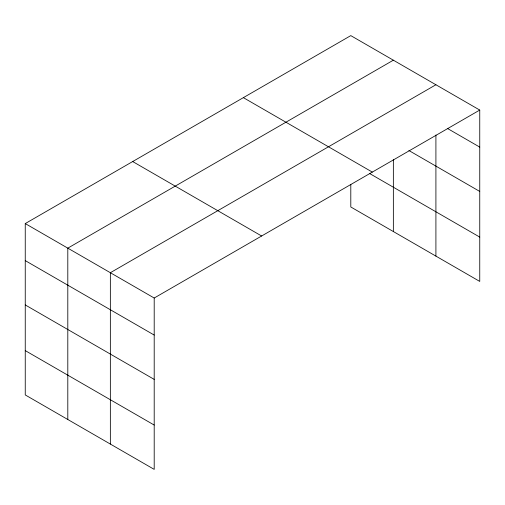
<?xml version="1.0" encoding="UTF-8"?>
<svg xmlns="http://www.w3.org/2000/svg" width="505" height="505" viewBox="0 0 505 505"><rect width="100%" height="100%" fill="white"/><g stroke="black" fill="none" stroke-linecap="round" stroke-linejoin="round"><path stroke-width="0.76" d="M25.25 223.576L154.202 298.026L154.202 469.379L25.25 394.935L25.25 223.576L350.798 35.621L479.75 110.065L479.75 281.424L350.798 206.974L350.798 184.426M393.357 60.19L67.803 248.144L67.803 419.497M435.91 84.758L110.355 272.713L110.355 444.065M154.202 298.026L479.75 110.065M447.373 128.415L479.75 147.106M408.892 150.522L479.75 191.433M243.372 97.648L372.318 172.091M369.71 173.568L479.75 237.097M132.682 161.549L261.628 235.999M25.25 260.612L154.202 335.061M25.25 304.938L154.202 379.388M25.25 350.609L154.202 425.052M435.91 135.012L435.91 256.111M393.357 159.662L393.357 231.542"/></g></svg>
